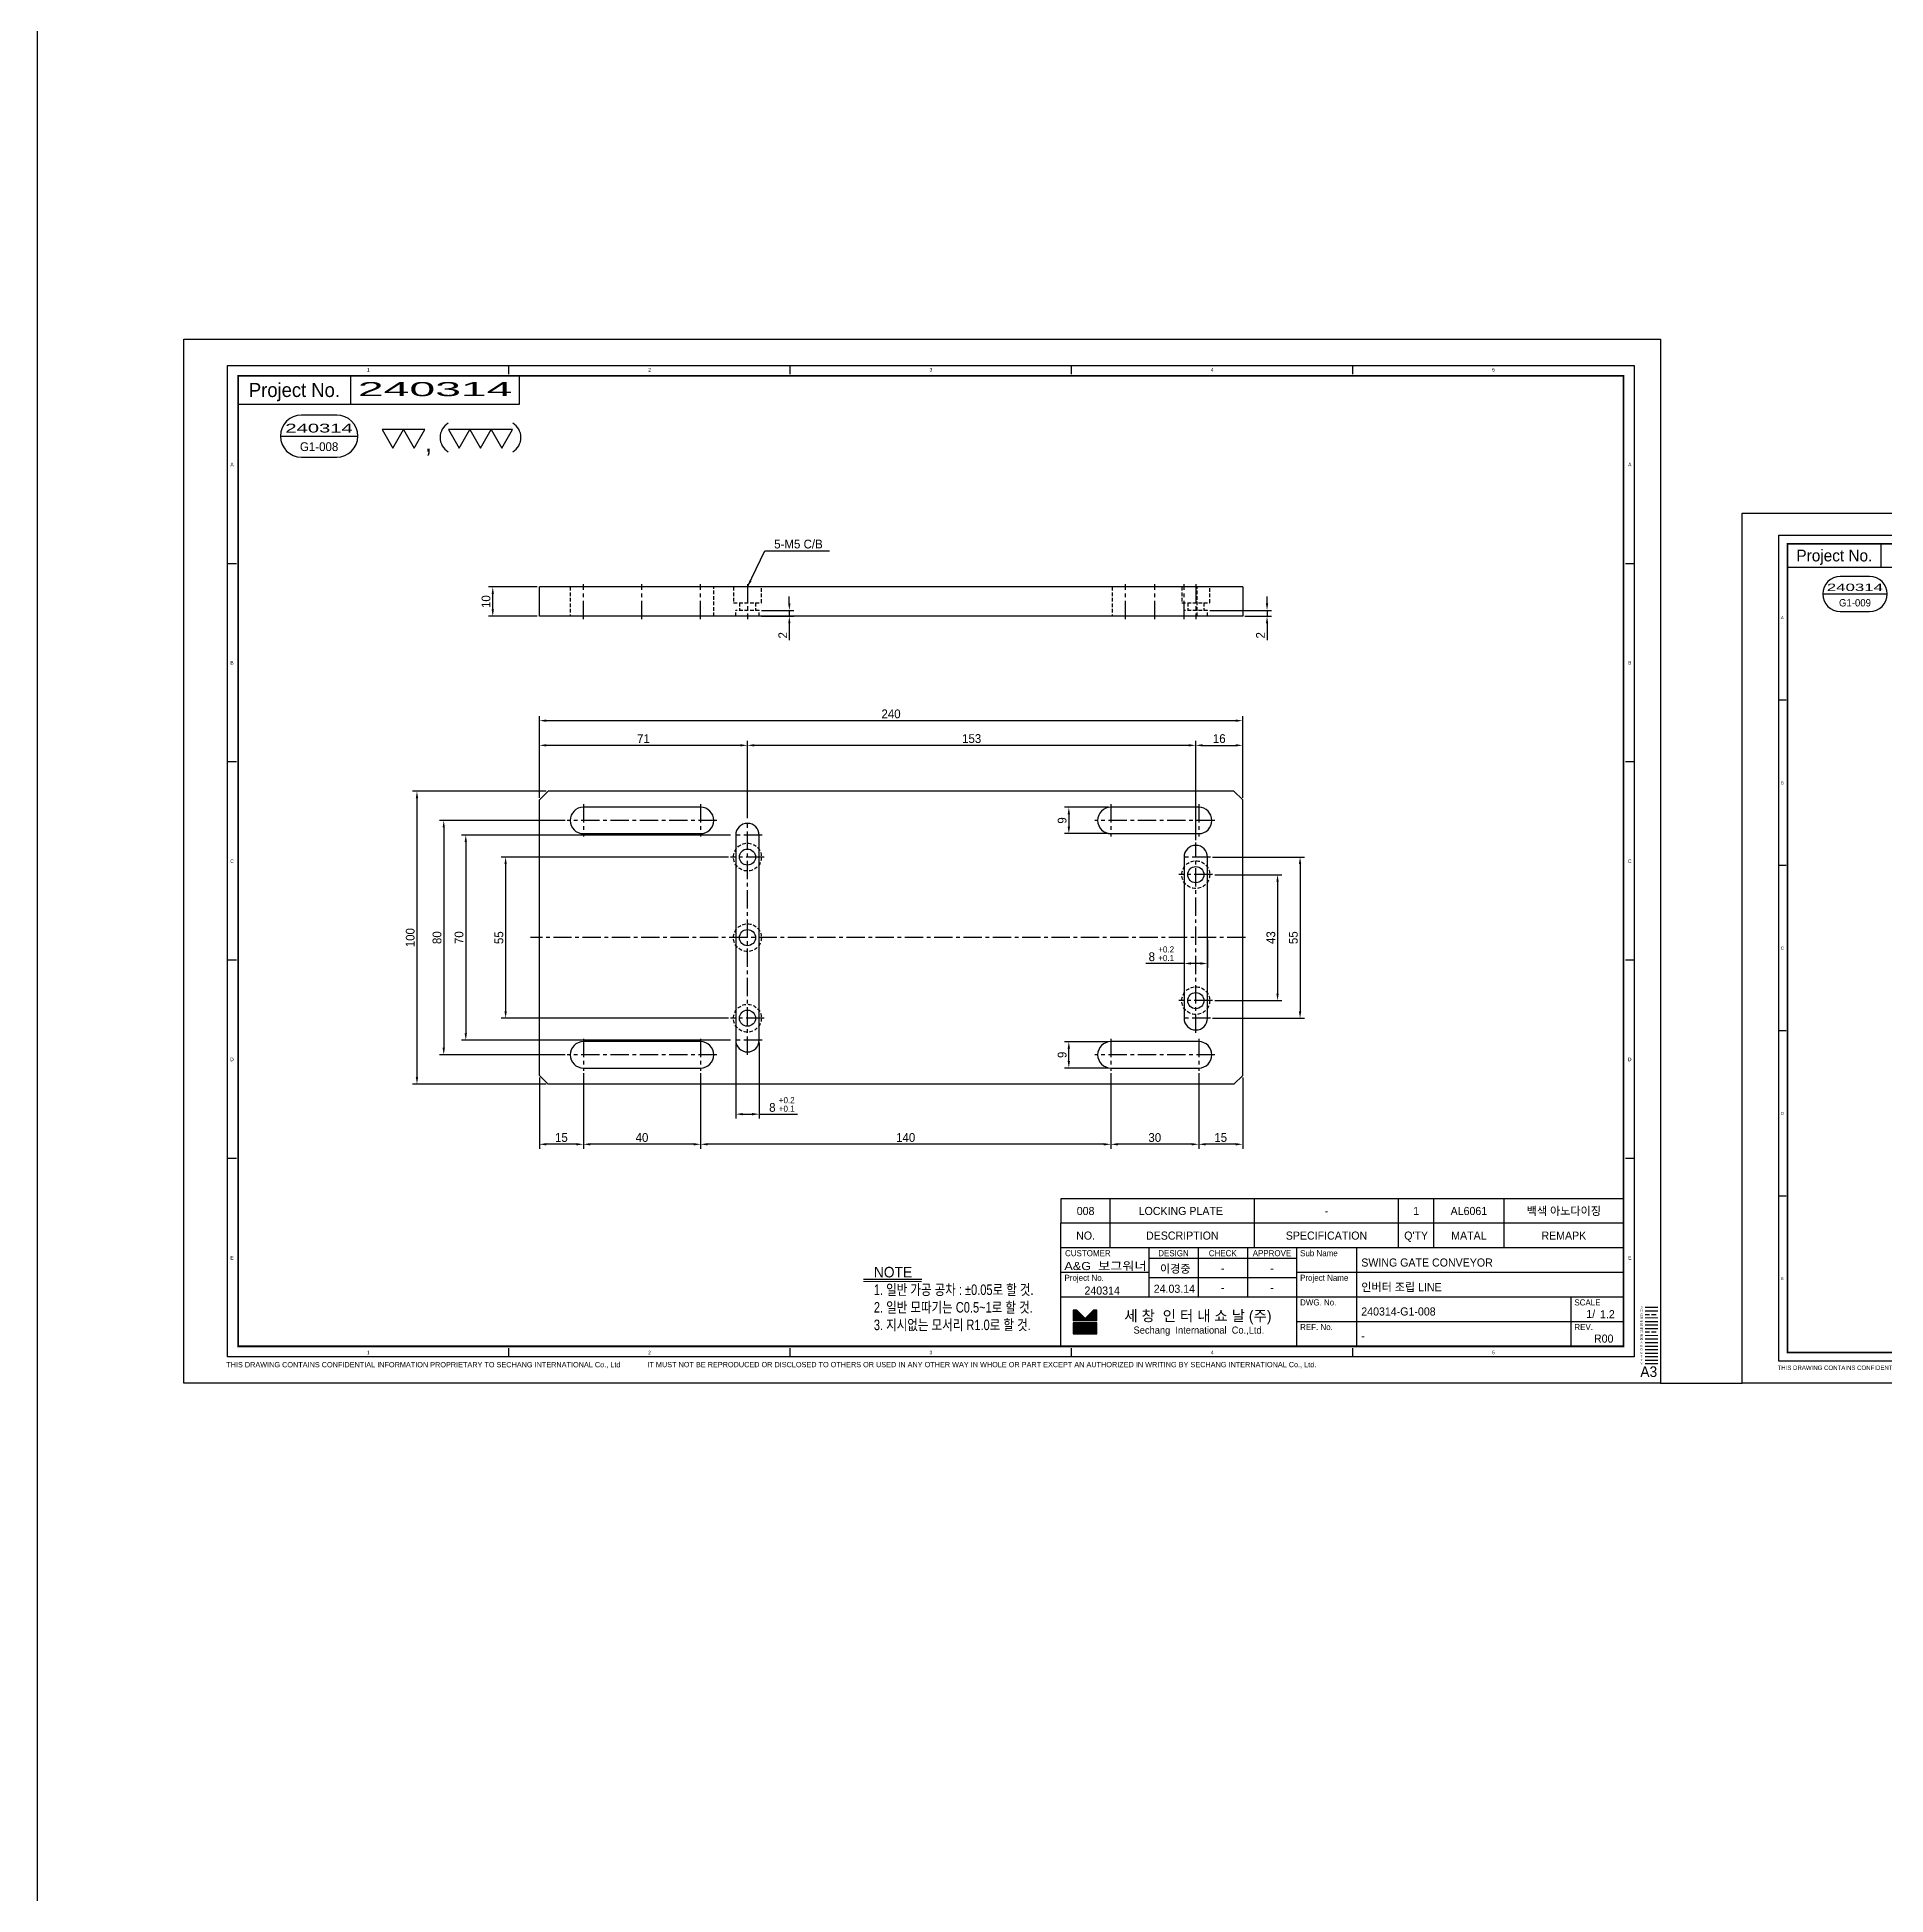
# Model space of a CAD drawing. Header units: inches. Extents: x 0 to 77285, y -118 to 40065.
# Drawn here: x 71242 to 71873, y 14806 to 15440 of the extents above; entities that cross this region are included whole.
import ezdxf
from ezdxf.enums import TextEntityAlignment as Align

# ---------------------------------------------------------------- set-up
doc = ezdxf.new("R2010")
doc.units = ezdxf.units.IN
doc.header["$LTSCALE"] = 5
doc.header["$MEASUREMENT"] = 0
for name, pattern in [('CENTER', [2, 1.25, -0.25, 0.25, -0.25]), ('HIDDEN', [0.375, 0.25, -0.125]), ('PHANTOM', [2.5, 1.25, -0.25, 0.25, -0.25, 0.25, -0.25])]:
    doc.linetypes.add(name, pattern=pattern)
for name, color, linetype in [('11', 1, 'CENTER'), ('22', 2, 'HIDDEN'), ('44', 4, 'Continuous'), ('55', 5, 'Continuous'), ('66', 6, 'PHANTOM'), ('77', 40, 'HIDDEN'), ('99', 181, 'Continuous'), ('A', 8, 'Continuous'), ('B', 123, 'Continuous'), ('D', 3, 'Continuous'), ('G', 231, 'Continuous'), ('T', 3, 'Continuous'), ('VV', 1, 'Continuous'), ('Y', 60, 'Continuous')]:
    doc.layers.add(name, color=color, linetype=linetype)
doc.layers.add('33', color=3, linetype='PHANTOM', lineweight=9)
doc.layers.add('88', color=35, linetype='Continuous', lineweight=5)
doc.styles.add('SCI', font='')
doc.styles.get('SCI').set_extended_font_data('Gulim')
doc.dimstyles.new('SCH', dxfattribs={"dimtxt": 2.5, "dimasz": 2, "dimexe": 1.25, "dimexo": 0.625, "dimtad": 1, "dimdec": 8, "dimtxsty": 'SCI', "dimcen": 2.5, "dimclrd": 4, "dimclre": 4, "dimclrt": 7, "dimadec": 8, "dimazin": 2, "dimtfac": 1, "dimtdec": 8, "dimtmove": 0, "dimatfit": 3, "dimfxl": 1, "dimarcsym": 0})

# ---------------------------------------------------------------- blocks, each defined once
blk = doc.blocks.new('A$C2ad717e3')
for p, q in [((-68, 50), (-71, 47)), ((-71, -47), (-71, 47)), ((166, 50), (-68, 50)), ((169, 47), (166, 50)), ((169, -47), (169, 47)), ((149, 27.5), (149, -27.5)), ((157, -27.5), (157, 27.5)), ((-68, -50), (-71, -47)), ((166, -50), (-68, -50)), ((169, -47), (166, -50))]:
    blk.add_line(p, q)
for points in [[(-16, 35.5, 1), (-16, 44.5), (-56, 44.5, 1), (-56, 35.5)], [(154, 35.5, 1), (154, 44.5), (124, 44.5, 1), (124, 35.5)], [(-4, -35, 1), (4, -35), (4, 35, 1), (-4, 35)], [(-16, -44.5, 1), (-16, -35.5), (-56, -35.5, 1), (-56, -44.5)], [(154, -44.5, 1), (154, -35.5), (124, -35.5, 1), (124, -44.5)]]:
    blk.add_lwpolyline(points, format="xyb", close=True)
for centre in [(0, 27.5), (153, 21.5), (0, 0), (153, -21.5), (0, -27.5)]:
    blk.add_circle(centre, 2.75)
for centre, start, end in [((153, 27.5), 0, 180), ((153, -27.5), 180, 0)]:
    blk.add_arc(centre, 4, start, end)
at = {"layer": '11'}
for p, q in [((-56, 45.5), (-56, 34.5)), ((-16, 45.5), (-16, 34.5)), ((124, 45.5), (124, 34.5)), ((154, 45.5), (154, 34.5)), ((-10.5, 40), (-61.5, 40)), ((0, -40), (0, 40)), ((159.5, 40), (118.5, 40)), ((5, 35), (-5, 35)), ((153, -32.5), (153, 32.5)), ((5.75, 27.5), (-5.75, 27.5)), ((158, 27.5), (148, 27.5)), ((158.75, 21.5), (147.25, 21.5)), ((170, 0), (-74, 0)), ((158.75, -21.5), (147.25, -21.5)), ((5.75, -27.5), (-5.75, -27.5)), ((158, -27.5), (148, -27.5)), ((-56, -34.5), (-56, -45.5)), ((-16, -34.5), (-16, -45.5)), ((5, -35), (-5, -35)), ((124, -34.5), (124, -45.5)), ((154, -34.5), (154, -45.5)), ((-10.5, -40), (-61.5, -40)), ((159.5, -40), (118.5, -40))]:
    blk.add_line(p, q, dxfattribs=at)
at = {"layer": '22'}
for centre in [(0, 27.5), (153, 21.5), (0, 0), (153, -21.5), (0, -27.5)]:
    blk.add_circle(centre, 4.75, dxfattribs=at)
blk = doc.blocks.new('J2')
for p, q in [((0, 2.25), (-2.6, 2.25)), ((-2.6, 2.25), (-1.3, 0)), ((-1.3, 0), (0, 2.25)), ((2.6, 2.25), (0, 2.25)), ((0, 2.25), (1.3, 0)), ((1.3, 0), (2.6, 2.25))]:
    blk.add_line(p, q)
blk = doc.blocks.new('J3')
for p, q in [((-3.9, 2.25), (-2.6, 0)), ((-1.3, 2.25), (-3.9, 2.25)), ((-2.6, 0), (-1.3, 2.25)), ((-1.3, 2.25), (0, 0)), ((1.3, 2.25), (-1.3, 2.25)), ((0, 0), (1.3, 2.25)), ((1.3, 2.25), (2.6, 0)), ((3.9, 2.25), (1.3, 2.25)), ((2.6, 0), (3.9, 2.25))]:
    blk.add_line(p, q)
blk = doc.blocks.new('A$C645fd8c3')
at = {"linetype": 'Continuous'}
h = blk.add_hatch(dxfattribs=at)
h.set_pattern_fill('ANSI31', color=5, scale=0.563055, style=0)
h.set_pattern_definition([(45, (-482.600826, -378.99261), (-0.04976753, 0.04976753), [])])
h.paths.add_polyline_path([(259.73, -279.27), (259.73, -276.17), (258.74, -276.17), (256.35, -278.56), (253.96, -276.17), (252.97, -276.17), (252.97, -279.27)])
h.paths.add_polyline_path([(252.97, -279.83), (252.97, -282.93), (259.73, -282.93), (259.73, -279.83)])
at = {"color": 2}
for p, q in [((12.5, -289.5), (12.5, -7.5)), ((12.5, -7.5), (412.5, -7.5)), ((92.5, -10), (92.5, -7.5)), ((172.5, -10), (172.5, -7.5)), ((252.5, -10), (252.5, -7.5)), ((332.5, -10), (332.5, -7.5)), ((412.5, -7.5), (412.5, -289.5)), ((15, -63.9), (12.5, -63.9)), ((412.5, -63.9), (410, -63.9)), ((15, -120.3), (12.5, -120.3)), ((412.5, -120.3), (410, -120.3)), ((15, -176.7), (12.5, -176.7)), ((412.5, -176.7), (410, -176.7)), ((15, -233.1), (12.5, -233.1)), ((412.5, -233.1), (410, -233.1)), ((412.5, -289.5), (12.5, -289.5)), ((92.5, -289.5), (92.5, -287)), ((172.5, -289.5), (172.5, -287)), ((252.5, -289.5), (252.5, -287)), ((332.5, -289.5), (332.5, -287))]:
    blk.add_line(p, q, dxfattribs=at)
at = {"color": 40}
for p, q in [((47.5, -18.5), (47.5, -10.5)), ((95.5, -18.5), (95.5, -10.5))]:
    blk.add_line(p, q, dxfattribs=at)
at = {"color": 7, "linetype": 'Continuous'}
blk.add_line((27.52, -27.62), (49.52, -27.62), dxfattribs=at)
for p, q in [((409.5, -244.5), (249.5, -244.5)), ((249.5, -244.5), (249.5, -251.5)), ((249.5, -286.5), (249.5, -251.5)), ((409.5, -251.5), (249.5, -251.5)), ((409.5, -258.5), (249.5, -258.5)), ((316.5, -258.5), (316.5, -286.5)), ((316.5, -261.5), (274.5, -261.5)), ((316.5, -267), (274.5, -267)), ((415.59, -275.4), (419.2, -275.4))]:
    blk.add_line(p, q)
at = {"color": 3}
for p, q in [((263.5, -251.5), (263.5, -244.5)), ((304.5, -251.5), (304.5, -244.5)), ((345.5, -251.5), (345.5, -244.5)), ((355.5, -251.5), (355.5, -244.5)), ((375.5, -251.5), (375.5, -244.5)), ((263.5, -258.5), (263.5, -251.5)), ((304.5, -258.5), (304.5, -251.5)), ((345.5, -258.5), (345.5, -251.5)), ((355.5, -258.5), (355.5, -251.5)), ((375.5, -258.5), (375.5, -251.5)), ((274.5, -258.5), (274.5, -272.5)), ((288.5, -258.5), (288.5, -272.5)), ((302.5, -258.5), (302.5, -272.5)), ((333.5, -258.5), (333.5, -286.5)), ((274.5, -265.5), (249.5, -265.5)), ((409.58, -265.5), (316.5, -265.5)), ((409.5, -272.5), (249.5, -272.5)), ((409.58, -279.5), (316.5, -279.5))]:
    blk.add_line(p, q, dxfattribs=at)
at = {"color": 5, "linetype": 'Continuous'}
for p, q in [((252.97, -276.17), (252.97, -279.27)), ((253.96, -276.17), (252.97, -276.17)), ((259.73, -279.27), (252.97, -279.27)), ((252.97, -279.83), (252.97, -282.93)), ((259.73, -279.83), (252.97, -279.83)), ((253.96, -276.17), (256.35, -278.56)), ((258.74, -276.17), (256.35, -278.56)), ((259.73, -276.17), (258.74, -276.17)), ((259.73, -279.27), (259.73, -276.17)), ((259.73, -282.93), (259.73, -279.83)), ((252.97, -282.93), (259.73, -282.93))]:
    blk.add_line(p, q, dxfattribs=at)
at = {"color": 40, "const_width": 0.5}
blk.add_lwpolyline([(15.5, -286.5), (15.5, -10.5), (409.5, -10.5), (409.5, -286.5)], close=True, dxfattribs=at)
at = {"color": 40}
blk.add_lwpolyline([(15.5, -18.5), (95.5, -18.5)], dxfattribs=at)
blk.add_lwpolyline([(33.52, -21.62, 1), (33.52, -33.62), (43.52, -33.62, 1), (43.52, -21.62)], format="xyb", close=True)
at = {"const_width": 0.257}
blk.add_lwpolyline([(193.31, -268.04), (209.91, -268.04)], dxfattribs=at)
at = {"color": 3}
blk.add_lwpolyline([(193.31, -267.35), (209.91, -267.35)], dxfattribs=at)
for centre, start, end in [((77.61, -27.99), 120, 240), ((91.22, -27.99), 300, 60)]:
    blk.add_arc(centre, 4.69, start, end)
at = {"layer": '11'}
blk.add_line((415.59, -276.4), (419.2, -276.4), dxfattribs=at)
at = {"layer": '22'}
blk.add_line((415.59, -277.4), (419.2, -277.4), dxfattribs=at)
at = {"layer": '33'}
blk.add_line((415.59, -278.4), (419.2, -278.4), dxfattribs=at)
at = {"layer": '44'}
blk.add_line((415.59, -279.4), (419.2, -279.4), dxfattribs=at)
at = {"layer": '55'}
blk.add_line((415.59, -280.4), (419.2, -280.4), dxfattribs=at)
at = {"layer": '66'}
blk.add_line((415.59, -281.4), (419.2, -281.4), dxfattribs=at)
at = {"layer": '77'}
blk.add_line((415.59, -282.4), (419.2, -282.4), dxfattribs=at)
at = {"layer": '88'}
blk.add_line((415.59, -283.4), (419.2, -283.4), dxfattribs=at)
at = {"layer": '99'}
blk.add_line((415.59, -284.4), (419.2, -284.4), dxfattribs=at)
at = {"layer": 'A'}
blk.add_line((415.59, -285.4), (419.2, -285.4), dxfattribs=at)
at = {"layer": 'B'}
blk.add_line((415.59, -286.4), (419.2, -286.4), dxfattribs=at)
at = {"layer": 'D'}
blk.add_line((415.59, -287.4), (419.2, -287.4), dxfattribs=at)
at = {"layer": 'Defpoints', "color": 1}
blk.add_lwpolyline([(0, -297), (0, 0), (420, 0), (420, -297)], close=True, dxfattribs=at)
at = {"layer": 'G'}
blk.add_line((415.59, -288.4), (419.2, -288.4), dxfattribs=at)
at = {"layer": 'T'}
for p, q in [((394.5, -272.5), (394.5, -286.5)), ((415.59, -289.4), (419.2, -289.4))]:
    blk.add_line(p, q, dxfattribs=at)
at = {"layer": 'VV'}
blk.add_line((415.59, -291.4), (419.2, -291.4), dxfattribs=at)
at = {"layer": 'Y'}
blk.add_line((415.59, -290.4), (419.2, -290.4), dxfattribs=at)
at = {"xscale": 2.34375, "yscale": 2.34375, "zscale": 2.34375}
for name, p in [('J2', (62.5, -31.03)), ('J3', (84.42, -31.03))]:
    blk.add_blockref(name, p, dxfattribs=at)
at = {"color": 2, "style": 'SCI'}
for s, p in [('1', (52.5, -8.75)), ('2', (132.5, -8.75)), ('3', (212.5, -8.75)), ('4', (292.5, -8.75)), ('5', (372.5, -8.75)), ('A', (13.75, -35.7)), ('A', (411.25, -35.7)), ('B', (13.75, -92.1)), ('B', (411.25, -92.1)), ('C', (13.75, -148.5)), ('C', (411.25, -148.5)), ('D', (13.75, -204.9)), ('D', (411.25, -204.9)), ('E', (13.75, -261.3)), ('E', (411.25, -261.3)), ('E', (411.25, -261.3)), ('1', (52.5, -288.25)), ('2', (132.5, -288.25)), ('3', (212.5, -288.25)), ('4', (292.5, -288.25)), ('5', (372.5, -288.25))]:
    blk.add_text(s, height=1, dxfattribs=at).set_placement(p, align=Align.MIDDLE_CENTER)
at = {"style": 'SCI'}
for s, height, p in [('Project No.', 4, (31.5, -14.5)), (',', 5.86, (69.61, -29.14)), ('NO.', 2.308, (256.5, -255)), ('DESCRIPTION', 2.3077, (284, -255)), ('SPECIFICATION', 2.3077, (325, -255)), ("Q'TY", 2.308, (350.5, -255)), ('MATAL', 2.308, (365.5, -255)), ('REMAPK', 2.308, (392.5, -255)), ('DESIGN', 1.731, (281.5, -260)), ('이경중', 2.308, (282, -264.44)), ('CHECK', 1.731, (295.5, -260)), ('APPROVE', 1.731, (309.5, -260)), ('-', 2.31, (295.5, -264.25)), ('-', 2.31, (309.5, -264.25)), ('세 창  인 터 내 쇼 날 (주)', 3.0296, (288.44, -277.82)), ('0', 0.6, (414.6, -275.37)), ('Sechang  International  Co.,Ltd.', 2.0198, (288.72, -281.87))]:
    blk.add_text(s, height=height, dxfattribs=at).set_placement(p, align=Align.MIDDLE_CENTER)
for s, height, p in [('CUSTOMER', 1.731, (250.65, -260)), ('Sub Name', 1.731, (317.5, -260)), ('Project No.', 1.7308, (250.5, -267)), ('Project Name', 1.7308, (317.5, -267)), ('DWG. No.', 1.731, (317.5, -274)), ('SCALE', 1.731, (395.5, -274)), ('REF. No.', 1.731, (317.5, -281)), ('REV.', 1.731, (395.5, -281))]:
    blk.add_text(s, height=height, dxfattribs=at).set_placement(p, align=Align.MIDDLE_LEFT)
at = {"color": 40, "style": 'SCI'}
for s, height, p in [('-', 2.31, (295.5, -269.75)), ('-', 2.31, (309.5, -269.75)), ('1/', 2.308, (400.15, -277.29))]:
    blk.add_text(s, height=height, dxfattribs=at).set_placement(p, align=Align.MIDDLE_CENTER)
at = {"color": 3, "linetype": 'Continuous', "style": 'SCI'}
for s, p in [('THIS DRAWING CONTAINS CONFIDENTIAL INFORMATION PROPRIETARY TO SECHANG INTERNATIONAL Co., Ltd  ', (12.11, -292.46)), ('IT MUST NOT BE REPRODUCED OR DISCLOSED TO OTHERS OR USED IN ANY OTHER WAY IN WHOLE OR PART EXCEPT AN AUTHORIZED IN WRITING BY SECHANG INTERNATIONAL Co., Ltd.', (131.88, -292.43))]:
    blk.add_text(s, height=1.5, dxfattribs=at).set_placement(p)
at = {"color": 2, "style": 'SCI'}
blk.add_text('A3', height=3, dxfattribs=at).set_placement((419.05, -296.11), align=Align.BOTTOM_RIGHT)
at = {"color": 40, "insert": (196.28, -263.89), "char_height": 3, "attachment_point": 1, "style": 'SCI'}
blk.add_mtext_dynamic_manual_height_columns('NOTE{\\W0.8;\\P1. 일반 가공 공차 : %%P0.05로 할 것.\\P2. 일반 모따기는 C0.5~1로 할 것.\\P3. 지시없는 모서리 R1.0로 할 것.}', width=205.982, gutter_width=1.29, heights=[0], dxfattribs=at)
at = {"layer": '11', "style": 'SCI'}
blk.add_text('11', height=0.6, dxfattribs=at).set_placement((414.6, -276.37), align=Align.MIDDLE_CENTER)
at = {"layer": '22', "style": 'SCI'}
blk.add_text('22', height=0.6, dxfattribs=at).set_placement((414.6, -277.37), align=Align.MIDDLE_CENTER)
at = {"layer": '33', "style": 'SCI'}
blk.add_text('33', height=0.6, dxfattribs=at).set_placement((414.6, -278.37), align=Align.MIDDLE_CENTER)
at = {"layer": '44', "style": 'SCI'}
blk.add_text('44', height=0.6, dxfattribs=at).set_placement((414.6, -279.37), align=Align.MIDDLE_CENTER)
at = {"layer": '55', "style": 'SCI'}
blk.add_text('55', height=0.6, dxfattribs=at).set_placement((414.6, -280.37), align=Align.MIDDLE_CENTER)
at = {"layer": '66', "style": 'SCI'}
blk.add_text('66', height=0.6, dxfattribs=at).set_placement((414.6, -281.37), align=Align.MIDDLE_CENTER)
at = {"layer": '77', "style": 'SCI'}
blk.add_text('77', height=0.6, dxfattribs=at).set_placement((414.6, -282.37), align=Align.MIDDLE_CENTER)
at = {"layer": '88', "style": 'SCI'}
blk.add_text('88', height=0.6, dxfattribs=at).set_placement((414.6, -283.37), align=Align.MIDDLE_CENTER)
at = {"layer": '99', "style": 'SCI'}
blk.add_text('99', height=0.6, dxfattribs=at).set_placement((414.6, -284.37), align=Align.MIDDLE_CENTER)
at = {"layer": 'A', "style": 'SCI'}
blk.add_text('A', height=0.6, dxfattribs=at).set_placement((414.6, -285.37), align=Align.MIDDLE_CENTER)
at = {"layer": 'B', "style": 'SCI'}
blk.add_text('B', height=0.6, dxfattribs=at).set_placement((414.6, -286.37), align=Align.MIDDLE_CENTER)
at = {"layer": 'D', "style": 'SCI'}
blk.add_text('D', height=0.6, dxfattribs=at).set_placement((414.6, -287.37), align=Align.MIDDLE_CENTER)
at = {"layer": 'G', "style": 'SCI'}
blk.add_text('G', height=0.6, dxfattribs=at).set_placement((414.6, -288.37), align=Align.MIDDLE_CENTER)
at = {"layer": 'T', "style": 'SCI'}
blk.add_text('T', height=0.6, dxfattribs=at).set_placement((414.6, -289.37), align=Align.MIDDLE_CENTER)
at = {"layer": 'VV', "style": 'SCI'}
blk.add_text('V', height=0.6, dxfattribs=at).set_placement((414.6, -291.37), align=Align.MIDDLE_CENTER)
at = {"layer": 'Y', "style": 'SCI'}
blk.add_text('Y', height=0.6, dxfattribs=at).set_placement((414.6, -290.37), align=Align.MIDDLE_CENTER)
blk = doc.blocks.new('A$Ca3c02527')
for p, q in [((10, 56), (0, 56)), ((0, 56), (0, -184)), ((10, 56), (10, -184)), ((0, -184), (10, -184))]:
    blk.add_line(p, q)
at = {"layer": '11'}
for p, q in [((11, 40), (-1, 40)), ((-1, 36), (11, 36)), ((-1, 26), (11, 26)), ((-1, 16), (11, 16)), ((11, -113), (-1, -113)), ((-1, -129), (11, -129)), ((-1, -149), (11, -149)), ((-1, -169), (11, -169))]:
    blk.add_line(p, q, dxfattribs=at)
at = {"layer": '22'}
for p, q in [((0, 40.5), (10, 40.5)), ((10, 11.5), (0, 11.5)), ((0, -124.5), (10, -124.5)), ((10, -173.5), (0, -173.5))]:
    blk.add_line(p, q, dxfattribs=at)
at = {"layer": '77'}
for p, q in [((4.6, 35.25), (4.6, 44.75)), ((4.6, 44.75), (10, 44.75)), ((0, 44), (2, 44)), ((2, 44), (2, 36)), ((4.6, 42.75), (2, 42.75)), ((0, 36), (2, 36)), ((4.6, 37.25), (2, 37.25)), ((10, 35.25), (4.6, 35.25)), ((0, -109), (2, -109)), ((2, -109), (2, -117)), ((4.6, -110.25), (2, -110.25)), ((4.6, -117.75), (4.6, -108.25)), ((4.6, -108.25), (10, -108.25)), ((0, -117), (2, -117)), ((4.6, -115.75), (2, -115.75)), ((10, -117.75), (4.6, -117.75))]:
    blk.add_line(p, q, dxfattribs=at)
blk = doc.blocks.new('*D1539')
at = {"color": 4, "lineweight": -2, "transparency": 16777216}
for p, q in [((71637.65, 15166.31), (71637.65, 15200.2)), ((71640.05, 15198.7), (71651.25, 15198.7)), ((71653.65, 15180.81), (71653.65, 15200.2))]:
    blk.add_line(p, q, dxfattribs=at)
at = {"color": 4, "transparency": 16777216}
for points in [[(71640.05, 15199.1), (71640.05, 15198.3), (71637.65, 15198.7)], [(71651.25, 15199.1), (71651.25, 15198.3), (71653.65, 15198.7)]]:
    blk.add_solid(points, dxfattribs=at)
at = {"layer": 'Defpoints', "color": 0, "transparency": 16777216}
for p in [(71653.65, 15198.7), (71653.65, 15180.06), (71637.65, 15165.56)]:
    blk.add_point(p, dxfattribs=at)
at = {"color": 7, "transparency": 16777216, "insert": (71645.65, 15200.99), "char_height": 3, "attachment_point": 5, "style": 'SCI'}
blk.add_mtext('16', dxfattribs=at)
blk = doc.blocks.new('*D1540')
at = {"color": 4, "lineweight": -2, "transparency": 16777216}
for p, q in [((71484.65, 15173.81), (71484.65, 15200.2)), ((71635.25, 15198.7), (71487.05, 15198.7)), ((71637.65, 15166.31), (71637.65, 15200.2))]:
    blk.add_line(p, q, dxfattribs=at)
at = {"color": 4, "transparency": 16777216}
for points in [[(71487.05, 15199.1), (71487.05, 15198.3), (71484.65, 15198.7)], [(71635.25, 15199.1), (71635.25, 15198.3), (71637.65, 15198.7)]]:
    blk.add_solid(points, dxfattribs=at)
at = {"layer": 'Defpoints', "color": 0, "transparency": 16777216}
for p in [(71484.65, 15198.7), (71484.65, 15173.06), (71637.65, 15165.56)]:
    blk.add_point(p, dxfattribs=at)
at = {"color": 7, "transparency": 16777216, "insert": (71561.15, 15200.99), "char_height": 3, "attachment_point": 5, "style": 'SCI'}
blk.add_mtext('153', dxfattribs=at)
blk = doc.blocks.new('*D1541')
at = {"color": 4, "lineweight": -2, "transparency": 16777216}
for p, q in [((71413.65, 15180.81), (71413.65, 15208.62)), ((71416.05, 15207.12), (71651.25, 15207.12)), ((71653.65, 15180.81), (71653.65, 15208.62))]:
    blk.add_line(p, q, dxfattribs=at)
at = {"color": 4, "transparency": 16777216}
for points in [[(71416.05, 15207.52), (71416.05, 15206.72), (71413.65, 15207.12)], [(71651.25, 15207.52), (71651.25, 15206.72), (71653.65, 15207.12)]]:
    blk.add_solid(points, dxfattribs=at)
at = {"layer": 'Defpoints', "color": 0, "transparency": 16777216}
for p in [(71653.65, 15207.12), (71413.65, 15180.06), (71653.65, 15180.06)]:
    blk.add_point(p, dxfattribs=at)
at = {"color": 7, "transparency": 16777216, "insert": (71533.65, 15209.41), "char_height": 3, "attachment_point": 5, "style": 'SCI'}
blk.add_mtext('240', dxfattribs=at)
blk = doc.blocks.new('*D1542')
at = {"color": 4, "lineweight": -2, "transparency": 16777216}
for p, q in [((71638.65, 15086.81), (71638.65, 15061.04)), ((71653.65, 15085.31), (71653.65, 15061.04)), ((71651.25, 15062.54), (71641.05, 15062.54))]:
    blk.add_line(p, q, dxfattribs=at)
at = {"color": 4, "transparency": 16777216}
for points in [[(71641.05, 15062.94), (71641.05, 15062.14), (71638.65, 15062.54)], [(71651.25, 15062.94), (71651.25, 15062.14), (71653.65, 15062.54)]]:
    blk.add_solid(points, dxfattribs=at)
at = {"layer": 'Defpoints', "color": 0, "transparency": 16777216}
for p in [(71638.65, 15087.56), (71653.65, 15086.06), (71638.65, 15062.54)]:
    blk.add_point(p, dxfattribs=at)
at = {"color": 7, "transparency": 16777216, "insert": (71646.15, 15064.84), "char_height": 3, "attachment_point": 5, "style": 'SCI'}
blk.add_mtext('15', dxfattribs=at)
blk = doc.blocks.new('*D1543')
at = {"color": 4, "lineweight": -2, "transparency": 16777216}
for p, q in [((71608.65, 15086.81), (71608.65, 15061.04)), ((71638.65, 15086.81), (71638.65, 15061.04)), ((71636.25, 15062.54), (71611.05, 15062.54))]:
    blk.add_line(p, q, dxfattribs=at)
at = {"color": 4, "transparency": 16777216}
for points in [[(71611.05, 15062.94), (71611.05, 15062.14), (71608.65, 15062.54)], [(71636.25, 15062.94), (71636.25, 15062.14), (71638.65, 15062.54)]]:
    blk.add_solid(points, dxfattribs=at)
at = {"layer": 'Defpoints', "color": 0, "transparency": 16777216}
for p in [(71608.65, 15087.56), (71638.65, 15087.56), (71608.65, 15062.54)]:
    blk.add_point(p, dxfattribs=at)
at = {"color": 7, "transparency": 16777216, "insert": (71623.65, 15064.83), "char_height": 3, "attachment_point": 5, "style": 'SCI'}
blk.add_mtext('30', dxfattribs=at)
blk = doc.blocks.new('*D1544')
at = {"color": 4, "lineweight": -2, "transparency": 16777216}
for p, q in [((71468.65, 15086.81), (71468.65, 15061.04)), ((71608.65, 15086.81), (71608.65, 15061.04)), ((71606.25, 15062.54), (71471.05, 15062.54))]:
    blk.add_line(p, q, dxfattribs=at)
at = {"color": 4, "transparency": 16777216}
for points in [[(71471.05, 15062.94), (71471.05, 15062.14), (71468.65, 15062.54)], [(71606.25, 15062.94), (71606.25, 15062.14), (71608.65, 15062.54)]]:
    blk.add_solid(points, dxfattribs=at)
at = {"layer": 'Defpoints', "color": 0, "transparency": 16777216}
for p in [(71468.65, 15087.56), (71608.65, 15087.56), (71468.65, 15062.54)]:
    blk.add_point(p, dxfattribs=at)
at = {"color": 7, "transparency": 16777216, "insert": (71538.65, 15064.84), "char_height": 3, "attachment_point": 5, "style": 'SCI'}
blk.add_mtext('140', dxfattribs=at)
blk = doc.blocks.new('*D1545')
at = {"color": 4, "lineweight": -2, "transparency": 16777216}
for p, q in [((71428.65, 15086.81), (71428.65, 15061.04)), ((71468.65, 15086.81), (71468.65, 15061.04)), ((71466.25, 15062.54), (71431.05, 15062.54))]:
    blk.add_line(p, q, dxfattribs=at)
at = {"color": 4, "transparency": 16777216}
for points in [[(71431.05, 15062.94), (71431.05, 15062.14), (71428.65, 15062.54)], [(71466.25, 15062.94), (71466.25, 15062.14), (71468.65, 15062.54)]]:
    blk.add_solid(points, dxfattribs=at)
at = {"layer": 'Defpoints', "color": 0, "transparency": 16777216}
for p in [(71428.65, 15087.56), (71468.65, 15087.56), (71428.65, 15062.54)]:
    blk.add_point(p, dxfattribs=at)
at = {"color": 7, "transparency": 16777216, "insert": (71448.65, 15064.83), "char_height": 3, "attachment_point": 5, "style": 'SCI'}
blk.add_mtext('40', dxfattribs=at)
blk = doc.blocks.new('*D1546')
at = {"color": 4, "lineweight": -2, "transparency": 16777216}
for p, q in [((71413.65, 15085.31), (71413.65, 15061.04)), ((71428.65, 15086.81), (71428.65, 15061.04)), ((71426.25, 15062.54), (71416.05, 15062.54))]:
    blk.add_line(p, q, dxfattribs=at)
at = {"color": 4, "transparency": 16777216}
for points in [[(71416.05, 15062.94), (71416.05, 15062.14), (71413.65, 15062.54)], [(71426.25, 15062.94), (71426.25, 15062.14), (71428.65, 15062.54)]]:
    blk.add_solid(points, dxfattribs=at)
at = {"layer": 'Defpoints', "color": 0, "transparency": 16777216}
for p in [(71413.65, 15086.06), (71428.65, 15087.56), (71413.65, 15062.54)]:
    blk.add_point(p, dxfattribs=at)
at = {"color": 7, "transparency": 16777216, "insert": (71421.15, 15064.84), "char_height": 3, "attachment_point": 5, "style": 'SCI'}
blk.add_mtext('15', dxfattribs=at)
blk = doc.blocks.new('*D1547')
at = {"color": 4, "lineweight": -2, "transparency": 16777216}
for p, q in [((71413.65, 15180.81), (71413.65, 15200.2)), ((71482.25, 15198.7), (71416.05, 15198.7)), ((71484.65, 15173.81), (71484.65, 15200.2))]:
    blk.add_line(p, q, dxfattribs=at)
at = {"color": 4, "transparency": 16777216}
for points in [[(71416.05, 15199.1), (71416.05, 15198.3), (71413.65, 15198.7)], [(71482.25, 15199.1), (71482.25, 15198.3), (71484.65, 15198.7)]]:
    blk.add_solid(points, dxfattribs=at)
at = {"layer": 'Defpoints', "color": 0, "transparency": 16777216}
for p in [(71413.65, 15198.7), (71413.65, 15180.06), (71484.65, 15173.06)]:
    blk.add_point(p, dxfattribs=at)
at = {"color": 7, "transparency": 16777216, "insert": (71449.15, 15200.99), "char_height": 3, "attachment_point": 5, "style": 'SCI'}
blk.add_mtext('71', dxfattribs=at)
blk = doc.blocks.new('*D1548')
at = {"color": 4, "lineweight": -2, "transparency": 16777216}
for p, q in [((71644.15, 15154.56), (71667.06, 15154.56)), ((71665.56, 15152.16), (71665.56, 15113.96)), ((71644.15, 15111.56), (71667.06, 15111.56))]:
    blk.add_line(p, q, dxfattribs=at)
at = {"color": 4, "transparency": 16777216}
for points in [[(71665.16, 15152.16), (71665.96, 15152.16), (71665.56, 15154.56)], [(71665.16, 15113.96), (71665.96, 15113.96), (71665.56, 15111.56)]]:
    blk.add_solid(points, dxfattribs=at)
at = {"layer": 'Defpoints', "color": 0, "transparency": 16777216}
for p in [(71643.4, 15154.56), (71643.4, 15111.56), (71665.56, 15111.56)]:
    blk.add_point(p, dxfattribs=at)
at = {"color": 7, "transparency": 16777216, "insert": (71663.27, 15133.06), "char_height": 3, "attachment_point": 5, "rotation": 90, "style": 'SCI'}
blk.add_mtext('43', dxfattribs=at)
blk = doc.blocks.new('*D1549')
at = {"color": 4, "lineweight": -2, "transparency": 16777216}
for p, q in [((71643.4, 15160.56), (71674.73, 15160.56)), ((71673.23, 15158.16), (71673.23, 15107.96)), ((71643.4, 15105.56), (71674.73, 15105.56))]:
    blk.add_line(p, q, dxfattribs=at)
at = {"color": 4, "transparency": 16777216}
for points in [[(71672.83, 15158.16), (71673.63, 15158.16), (71673.23, 15160.56)], [(71672.83, 15107.96), (71673.63, 15107.96), (71673.23, 15105.56)]]:
    blk.add_solid(points, dxfattribs=at)
at = {"layer": 'Defpoints', "color": 0, "transparency": 16777216}
for p in [(71642.65, 15160.56), (71642.65, 15105.56), (71673.23, 15105.56)]:
    blk.add_point(p, dxfattribs=at)
at = {"color": 7, "transparency": 16777216, "insert": (71670.95, 15133.06), "char_height": 3, "attachment_point": 5, "rotation": 90, "style": 'SCI'}
blk.add_mtext('55', dxfattribs=at)
blk = doc.blocks.new('*D1550')
at = {"color": 4, "lineweight": -2, "transparency": 16777216}
for p, q in [((71478.15, 15160.56), (71400.62, 15160.56)), ((71402.12, 15158.16), (71402.12, 15107.96)), ((71478.15, 15105.56), (71400.62, 15105.56))]:
    blk.add_line(p, q, dxfattribs=at)
at = {"color": 4, "transparency": 16777216}
for points in [[(71401.72, 15158.16), (71402.52, 15158.16), (71402.12, 15160.56)], [(71401.72, 15107.96), (71402.52, 15107.96), (71402.12, 15105.56)]]:
    blk.add_solid(points, dxfattribs=at)
at = {"layer": 'Defpoints', "color": 0, "transparency": 16777216}
for p in [(71478.9, 15160.56), (71402.12, 15105.56), (71478.9, 15105.56)]:
    blk.add_point(p, dxfattribs=at)
at = {"color": 7, "transparency": 16777216, "insert": (71399.84, 15133.06), "char_height": 3, "attachment_point": 5, "rotation": 90, "style": 'SCI'}
blk.add_mtext('55', dxfattribs=at)
blk = doc.blocks.new('*D1551')
at = {"color": 4, "lineweight": -2, "transparency": 16777216}
for p, q in [((71478.9, 15168.06), (71387.02, 15168.06)), ((71388.52, 15165.66), (71388.52, 15100.46)), ((71478.9, 15098.06), (71387.02, 15098.06))]:
    blk.add_line(p, q, dxfattribs=at)
at = {"color": 4, "transparency": 16777216}
for points in [[(71388.12, 15165.66), (71388.92, 15165.66), (71388.52, 15168.06)], [(71388.12, 15100.46), (71388.92, 15100.46), (71388.52, 15098.06)]]:
    blk.add_solid(points, dxfattribs=at)
at = {"layer": 'Defpoints', "color": 0, "transparency": 16777216}
for p in [(71479.65, 15168.06), (71388.52, 15098.06), (71479.65, 15098.06)]:
    blk.add_point(p, dxfattribs=at)
at = {"color": 7, "transparency": 16777216, "insert": (71386.23, 15133.06), "char_height": 3, "attachment_point": 5, "rotation": 90, "style": 'SCI'}
blk.add_mtext('70', dxfattribs=at)
blk = doc.blocks.new('*D1552')
at = {"color": 4, "lineweight": -2, "transparency": 16777216}
for p, q in [((71422.4, 15173.06), (71379.5, 15173.06)), ((71381, 15170.66), (71381, 15095.46)), ((71422.4, 15093.06), (71379.5, 15093.06))]:
    blk.add_line(p, q, dxfattribs=at)
at = {"color": 4, "transparency": 16777216}
for points in [[(71380.6, 15170.66), (71381.4, 15170.66), (71381, 15173.06)], [(71380.6, 15095.46), (71381.4, 15095.46), (71381, 15093.06)]]:
    blk.add_solid(points, dxfattribs=at)
at = {"layer": 'Defpoints', "color": 0, "transparency": 16777216}
for p in [(71423.15, 15173.06), (71381, 15093.06), (71423.15, 15093.06)]:
    blk.add_point(p, dxfattribs=at)
at = {"color": 7, "transparency": 16777216, "insert": (71378.71, 15133.06), "char_height": 3, "attachment_point": 5, "rotation": 90, "style": 'SCI'}
blk.add_mtext('80', dxfattribs=at)
blk = doc.blocks.new('*D1553')
at = {"color": 4, "lineweight": -2, "transparency": 16777216}
for p, q in [((71415.9, 15183.06), (71370.36, 15183.06)), ((71371.86, 15180.66), (71371.86, 15085.46)), ((71415.9, 15083.06), (71370.36, 15083.06))]:
    blk.add_line(p, q, dxfattribs=at)
at = {"color": 4, "transparency": 16777216}
for points in [[(71371.46, 15180.66), (71372.26, 15180.66), (71371.86, 15183.06)], [(71371.46, 15085.46), (71372.26, 15085.46), (71371.86, 15083.06)]]:
    blk.add_solid(points, dxfattribs=at)
at = {"layer": 'Defpoints', "color": 0, "transparency": 16777216}
for p in [(71416.65, 15183.06), (71371.86, 15083.06), (71416.65, 15083.06)]:
    blk.add_point(p, dxfattribs=at)
at = {"color": 7, "transparency": 16777216, "insert": (71369.57, 15133.06), "char_height": 3, "attachment_point": 5, "rotation": 90, "style": 'SCI'}
blk.add_mtext('100', dxfattribs=at)
blk = doc.blocks.new('*D1554')
at = {"color": 4, "lineweight": -2, "transparency": 16777216}
for p, q in [((71607.9, 15177.56), (71592.82, 15177.56)), ((71594.32, 15175.16), (71594.32, 15170.96)), ((71607.9, 15168.56), (71592.82, 15168.56))]:
    blk.add_line(p, q, dxfattribs=at)
at = {"color": 4, "transparency": 16777216}
for points in [[(71593.92, 15175.16), (71594.72, 15175.16), (71594.32, 15177.56)], [(71593.92, 15170.96), (71594.72, 15170.96), (71594.32, 15168.56)]]:
    blk.add_solid(points, dxfattribs=at)
at = {"layer": 'Defpoints', "color": 0, "transparency": 16777216}
for p in [(71608.65, 15177.56), (71594.32, 15168.56), (71608.65, 15168.56)]:
    blk.add_point(p, dxfattribs=at)
at = {"color": 7, "transparency": 16777216, "insert": (71592.04, 15173.06), "char_height": 3, "attachment_point": 5, "rotation": 90, "style": 'SCI'}
blk.add_mtext('9', dxfattribs=at)
blk = doc.blocks.new('*D1555')
at = {"color": 4, "lineweight": -2, "transparency": 16777216}
for p, q in [((71607.9, 15097.56), (71592.82, 15097.56)), ((71594.32, 15090.96), (71594.32, 15095.16)), ((71607.9, 15088.56), (71592.82, 15088.56))]:
    blk.add_line(p, q, dxfattribs=at)
at = {"color": 4, "transparency": 16777216}
for points in [[(71593.92, 15095.16), (71594.72, 15095.16), (71594.32, 15097.56)], [(71593.92, 15090.96), (71594.72, 15090.96), (71594.32, 15088.56)]]:
    blk.add_solid(points, dxfattribs=at)
at = {"layer": 'Defpoints', "color": 0, "transparency": 16777216}
for p in [(71594.32, 15097.56), (71608.65, 15097.56), (71608.65, 15088.56)]:
    blk.add_point(p, dxfattribs=at)
at = {"color": 7, "transparency": 16777216, "insert": (71592.04, 15093.06), "char_height": 3, "attachment_point": 5, "rotation": 90, "style": 'SCI'}
blk.add_mtext('9', dxfattribs=at)
blk = doc.blocks.new('*D1556')
at = {"color": 4, "lineweight": -2, "transparency": 16777216}
for p, q in [((71480.65, 15097.31), (71480.65, 15071.32)), ((71488.65, 15097.31), (71488.65, 15071.32)), ((71483.05, 15072.82), (71486.25, 15072.82)), ((71488.65, 15072.82), (71501.76, 15072.82))]:
    blk.add_line(p, q, dxfattribs=at)
at = {"color": 4, "transparency": 16777216}
for points in [[(71483.05, 15073.22), (71483.05, 15072.42), (71480.65, 15072.82)], [(71486.25, 15073.22), (71486.25, 15072.42), (71488.65, 15072.82)]]:
    blk.add_solid(points, dxfattribs=at)
at = {"layer": 'Defpoints', "color": 0, "transparency": 16777216}
for p in [(71480.65, 15098.06), (71488.65, 15098.06), (71488.65, 15072.82)]:
    blk.add_point(p, dxfattribs=at)
at = {"color": 7, "transparency": 16777216, "insert": (71496.41, 15076.12), "char_height": 3, "attachment_point": 5, "style": 'SCI'}
blk.add_mtext('8 {\\H0.7x;\\S+0.2^ +0.1;} ', dxfattribs=at)
blk = doc.blocks.new('*D1557')
at = {"color": 4, "lineweight": -2, "transparency": 16777216}
for p, q in [((71633.65, 15132.31), (71633.65, 15122.76)), ((71641.65, 15132.31), (71641.65, 15122.76)), ((71633.65, 15124.26), (71620.55, 15124.26)), ((71639.25, 15124.26), (71636.05, 15124.26))]:
    blk.add_line(p, q, dxfattribs=at)
at = {"color": 4, "transparency": 16777216}
for points in [[(71636.05, 15124.66), (71636.05, 15123.86), (71633.65, 15124.26)], [(71639.25, 15124.66), (71639.25, 15123.86), (71641.65, 15124.26)]]:
    blk.add_solid(points, dxfattribs=at)
at = {"layer": 'Defpoints', "color": 0, "transparency": 16777216}
for p in [(71633.65, 15133.06), (71641.65, 15133.06), (71633.65, 15124.26)]:
    blk.add_point(p, dxfattribs=at)
at = {"color": 7, "transparency": 16777216, "insert": (71625.9, 15127.56), "char_height": 3, "attachment_point": 5, "style": 'SCI'}
blk.add_mtext('8 {\\H0.7x;\\S+0.2^ +0.1;} ', dxfattribs=at)
blk = doc.blocks.new('*D1558')
at = {"color": 4, "lineweight": -2, "transparency": 16777216}
for p, q in [((71412.9, 15252.74), (71396.23, 15252.74)), ((71397.73, 15245.14), (71397.73, 15250.34)), ((71412.9, 15242.74), (71396.23, 15242.74))]:
    blk.add_line(p, q, dxfattribs=at)
at = {"color": 4, "transparency": 16777216}
for points in [[(71397.33, 15250.34), (71398.13, 15250.34), (71397.73, 15252.74)], [(71397.33, 15245.14), (71398.13, 15245.14), (71397.73, 15242.74)]]:
    blk.add_solid(points, dxfattribs=at)
at = {"layer": 'Defpoints', "color": 0, "transparency": 16777216}
for p in [(71397.73, 15252.74), (71413.65, 15252.74), (71413.65, 15242.74)]:
    blk.add_point(p, dxfattribs=at)
at = {"color": 7, "transparency": 16777216, "insert": (71395.44, 15247.74), "char_height": 3, "attachment_point": 5, "rotation": 90, "style": 'SCI'}
blk.add_mtext('10', dxfattribs=at)
blk = doc.blocks.new('*D1559')
at = {"color": 4, "lineweight": -2, "transparency": 16777216}
for p, q in [((71498.94, 15247.14), (71498.94, 15249.54)), ((71489.4, 15244.74), (71500.44, 15244.74)), ((71489.4, 15242.74), (71500.44, 15242.74)), ((71498.94, 15244.74), (71498.94, 15242.74)), ((71498.94, 15240.34), (71498.94, 15234.58))]:
    blk.add_line(p, q, dxfattribs=at)
at = {"color": 4, "transparency": 16777216}
for points in [[(71498.54, 15247.14), (71499.34, 15247.14), (71498.94, 15244.74)], [(71498.54, 15240.34), (71499.34, 15240.34), (71498.94, 15242.74)]]:
    blk.add_solid(points, dxfattribs=at)
at = {"layer": 'Defpoints', "color": 0, "transparency": 16777216}
for p in [(71488.65, 15244.74), (71488.65, 15242.74), (71498.94, 15242.74)]:
    blk.add_point(p, dxfattribs=at)
at = {"color": 7, "transparency": 16777216, "insert": (71496.69, 15236.26), "char_height": 3, "attachment_point": 5, "rotation": 90, "style": 'SCI'}
blk.add_mtext('2', dxfattribs=at)
blk = doc.blocks.new('*D1560')
at = {"color": 4, "lineweight": -2, "transparency": 16777216}
for p, q in [((71661.97, 15247.14), (71661.97, 15249.54)), ((71642.4, 15244.74), (71663.47, 15244.74)), ((71654.4, 15242.74), (71663.47, 15242.74)), ((71661.97, 15244.74), (71661.97, 15242.74)), ((71661.97, 15240.34), (71661.97, 15234.58))]:
    blk.add_line(p, q, dxfattribs=at)
at = {"color": 4, "transparency": 16777216}
for points in [[(71661.57, 15247.14), (71662.37, 15247.14), (71661.97, 15244.74)], [(71661.57, 15240.34), (71662.37, 15240.34), (71661.97, 15242.74)]]:
    blk.add_solid(points, dxfattribs=at)
at = {"layer": 'Defpoints', "color": 0, "transparency": 16777216}
for p in [(71641.65, 15244.74), (71653.65, 15242.74), (71661.97, 15242.74)]:
    blk.add_point(p, dxfattribs=at)
at = {"color": 7, "transparency": 16777216, "insert": (71659.71, 15236.26), "char_height": 3, "attachment_point": 5, "rotation": 90, "style": 'SCI'}
blk.add_mtext('2', dxfattribs=at)

msp = doc.modelspace()

# ---------------------------------------------------------------- linework, layer by layer
msp.add_lwpolyline([(71242.24907534, 14172.36122668), (74806.80795919, 14172.36122668), (74806.80795919, 16728.32370971), (71242.24907534, 16728.32370971)], close=True)
at = {"layer": 'Defpoints'}
msp.add_line((71796.24907534, 14980.97591026), (71824.07766087, 14980.97591026), dxfattribs=at)

# ---------------------------------------------------------------- block references
at = {"color": 3, "xscale": 1.2, "yscale": 1.2, "zscale": 1.2}
msp.add_blockref('A$C645fd8c3', (71292.24907534, 15337.37591026), dxfattribs=at)
at = {"color": 3}
msp.add_blockref('A$C645fd8c3', (71824.07766087, 15277.97591026), dxfattribs=at)
at = {"xscale": -1, "rotation": 270}
msp.add_blockref('A$Ca3c02527', (71597.65235277, 15242.74106745), dxfattribs=at)
msp.add_blockref('A$C2ad717e3', (71484.65235277, 15133.06471248))

# ---------------------------------------------------------------- texts
at = {"style": 'SCI'}
for height, width, p, p2 in [(4.8, 2.339307, (71351.71219249, 15317.87527319), (71404.46154402, 15317.87527319)), (3, 1.63101, (71326.95688215, 15305.46649061), (71349.94304986, 15305.46649061)), (2.5, 1.63101, (71853.00083322, 15251.38472722), (71872.15597298, 15251.38472722))]:
    msp.add_text('240314', height=height, dxfattribs=dict(at, width=width)).set_placement(p, p2, align=Align.FIT)
for s, height, p in [('G1-008', 3, (71338.47772704, 15300.63265173)), ('G1-009', 2.5, (71862.60153729, 15247.35652815)), ('008', 2.769230769, (71600.04907534, 15039.77591026)), ('LOCKING PLATE ', 2.7692307692, (71633.04907534, 15039.77592017)), ('-', 2.76923077, (71682.24907534, 15039.77591026)), ('1', 2.76923077, (71712.84907534, 15039.77591026)), ('AL6061', 2.769230769, (71730.84907534, 15039.77591026)), ('백색 아노다이징', 2.769230769, (71763.24907534, 15039.77591026))]:
    msp.add_text(s, height=height, dxfattribs=at).set_placement(p, align=Align.MIDDLE_CENTER)
at = {"color": 40, "style": 'SCI', "width": 1.12551}
msp.add_text('A&G_보그워너', height=2.769230769, dxfattribs=at).set_placement((71592.79807304, 15019.61065796), (71620.85753736, 15019.61065796), align=Align.FIT)
at = {"color": 40, "style": 'SCI'}
for s, height, p in [('SWING GATE CONVEYOR', 2.7692307692, (71694.12393989, 15022.19129488)), ('인버터 조립 LINE', 2.7692307692, (71694.12393989, 15013.79129488)), ('240314-G1-008', 2.7692307692, (71694.12393989, 15005.48360257)), ('1.2', 2.769230769, (71775.59780286, 15004.53744873)), ('-', 2.76923077, (71694.12393989, 14997.17591026))]:
    msp.add_text(s, height=height, dxfattribs=at).set_placement(p, align=Align.MIDDLE_LEFT)
for s, p in [('240314', (71605.70090243, 15012.6143718)), ('24.03.14', (71630.34057344, 15013.23744873)), ('R00', (71776.86445995, 14996.22975642))]:
    msp.add_text(s, height=2.769230769, dxfattribs=at).set_placement(p, align=Align.MIDDLE_CENTER)
at = {"color": 7, "insert": (71493.77032907, 15265.85614421), "char_height": 3, "attachment_point": 7, "style": 'SCI'}
msp.add_mtext('5-M5 C/B', dxfattribs=at)

# ---------------------------------------------------------------- dimensions: what is measured, and where the dimension line sits
for base, p1, p2, picture, middle in [((71397.7270239963, 15252.7410674468), (71413.6523527725, 15242.7410674468), (71413.6523527725, 15252.7410674468), '*D1558', (71395.4350799218, 15247.7410674467)), ((71498.9445726, 15242.74106745), (71488.65235277, 15244.74106745), (71488.65235277, 15242.74106745), '*D1559', (71496.69057792, 15236.25831112)), ((71661.96538523, 15242.74106745), (71641.65235277, 15244.74106745), (71653.65235277, 15242.74106745), '*D1560', (71659.71139056, 15236.25831112)), ((71371.8606312407, 15083.0647124759), (71416.6523527725, 15183.0647124759), (71416.6523527725, 15083.0647124759), '*D1553', (71369.5686871662, 15133.0647124759)), ((71381.001654429, 15093.0647124759), (71423.1523527725, 15173.0647124759), (71423.1523527725, 15093.0647124759), '*D1552', (71378.7137050282, 15133.0647124759)), ((71594.324525702, 15168.5647124759), (71608.6523527724, 15177.5647124759), (71608.6523527724, 15168.5647124759), '*D1554', (71592.0365763012, 15173.0647124759)), ((71388.5207274855, 15098.064712476), (71479.6523527725, 15168.064712476), (71479.6523527725, 15098.064712476), '*D1551', (71386.2307807478, 15133.0647124759)), ((71402.121481488, 15105.564712476), (71478.9023527725, 15160.564712476), (71478.9023527725, 15105.564712476), '*D1550', (71399.8355294241, 15133.0647124759)), ((71673.2330776262, 15105.5647124759), (71642.6523527724, 15160.5647124759), (71642.6523527724, 15105.5647124759), '*D1549', (71670.9471255623, 15133.0647124759)), ((71665.5639218949, 15111.5647124759), (71643.4023527725, 15154.5647124759), (71643.4023527725, 15111.5647124759), '*D1548', (71663.2739751572, 15133.0647124759)), ((71594.3245257021, 15097.5647124759), (71608.6523527724, 15088.5647124759), (71608.6523527724, 15097.5647124759), '*D1555', (71592.0365763013, 15093.0647124759))]:
    dim = msp.add_linear_dim(base=base, p1=p1, p2=p2, angle=90, dimstyle='SCH', override={"dimscale": 1.2})
    dim.commit()
    dim.dimension.update_dxf_attribs({"geometry": picture, "text_midpoint": middle})
for base, p1, p2, override, picture, middle in [((71653.6523527724, 15207.1233645835), (71413.6523527725, 15180.0647124759), (71653.6523527724, 15180.0647124759), {"dimscale": 1.2}, '*D1541', (71533.6523527724, 15209.4133113211)), ((71413.6523527725, 15198.6994394866), (71484.6523527725, 15173.064712476), (71413.6523527725, 15180.0647124759), {"dimscale": 1.2}, '*D1547', (71449.1523527725, 15200.9913835612)), ((71484.6523527725, 15198.6994394866), (71637.6523527724, 15165.5647124759), (71484.6523527725, 15173.064712476), {"dimscale": 1.2}, '*D1540', (71561.1523527724, 15200.9913835612)), ((71653.6523527724, 15198.6994394866), (71637.6523527724, 15165.5647124759), (71653.6523527724, 15180.0647124759), {"dimscale": 1.2}, '*D1539', (71645.6523527724, 15200.9913835612)), ((71413.6523527725, 15062.5432885759), (71428.6523527725, 15087.5647124759), (71413.6523527725, 15086.0647124759), {"dimscale": 1.2, "dimtmove": 1}, '*D1546', (71421.1523527725, 15064.8352326505)), ((71428.6523527725, 15062.5432885759), (71468.6523527725, 15087.5647124759), (71428.6523527725, 15087.5647124759), {"dimscale": 1.2, "dimtmove": 1}, '*D1545', (71448.6523527725, 15064.8332353136)), ((71468.6523527725, 15062.5432885759), (71608.6523527724, 15087.5647124759), (71468.6523527725, 15087.5647124759), {"dimscale": 1.2, "dimtmove": 1}, '*D1544', (71538.6523527724, 15064.8352326505)), ((71608.6523527724, 15062.5432885759), (71638.6523527725, 15087.5647124759), (71608.6523527724, 15087.5647124759), {"dimscale": 1.2, "dimtmove": 1}, '*D1543', (71623.6523527725, 15064.8312379767)), ((71638.6523527725, 15062.5432885759), (71653.6523527724, 15086.0647124759), (71638.6523527725, 15087.5647124759), {"dimscale": 1.2}, '*D1542', (71646.1523527725, 15064.8352326505))]:
    dim = msp.add_linear_dim(base=base, p1=p1, p2=p2, dimstyle='SCH', override=override)
    dim.commit()
    dim.dimension.update_dxf_attribs({"geometry": picture, "text_midpoint": middle})
for base, p1, p2, picture, middle in [((71633.6523527724, 15124.2638281122), (71641.6523527724, 15133.0647124759), (71633.6523527724, 15133.0647124759), '*D1557', (71625.8990904555, 15127.5557056088)), ((71488.6523527725, 15072.8247883862), (71480.6523527725, 15098.064712476), (71488.6523527725, 15098.064712476), '*D1556', (71496.4056150894, 15076.1166658829))]:
    dim = msp.add_linear_dim(base=base, p1=p1, p2=p2, text='<> {\\H0.7x;\\S+0.2^ +0.1;} ', dimstyle='SCH', override={"dimscale": 1.2})
    dim.commit()
    dim.dimension.update_dxf_attribs({"geometry": picture, "text_midpoint": middle})

# ---------------------------------------------------------------- leaders
at = {"annotation_type": 0, "has_hookline": 1, "hookline_direction": 0, "text_width": 18.89480692}
msp.add_leader([(71484.65235277, 15252.74106745), (71490.62032907, 15265.10614421), (71493.02032907, 15265.10614421)], dimstyle='SCH', override={"dimscale": 1.2, "dimgap": 0.625, "dimtad": 1}, dxfattribs=at)

doc.saveas('drawing.dxf')
